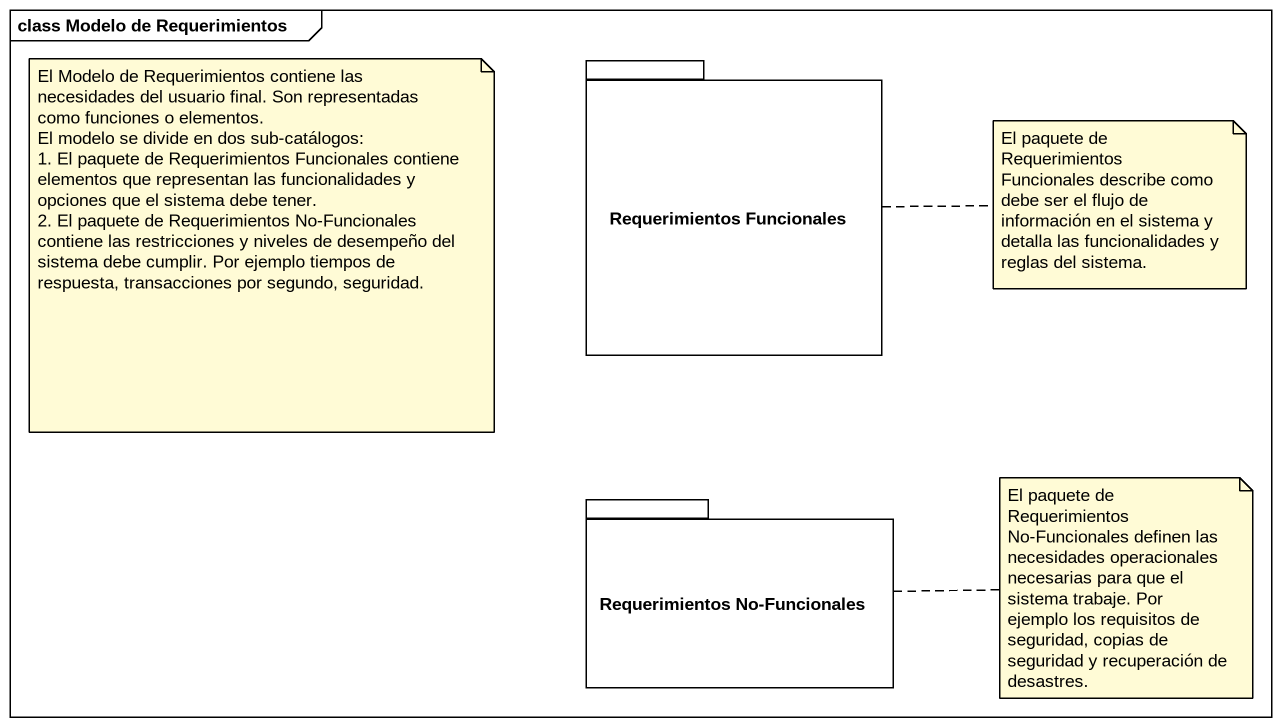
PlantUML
@startuml
mainframe class Modelo de Requerimientos
package "Requerimientos Funcionales" as Requerimientos_Funcionales {
}
package "Requerimientos No-Funcionales" as Requerimientos_No {
}
note as N1
  El Modelo de Requerimientos contiene las necesidades del usuario final. Son representadas como funciones o elementos.
  El modelo se divide en dos sub-catálogos:
  1. El paquete de Requerimientos Funcionales contiene elementos que representan las funcionalidades y opciones que el sistema debe tener.
  2. El paquete de Requerimientos No-Funcionales contiene las restricciones y niveles de desempeño del sistema debe cumplir. Por ejemplo tiempos de respuesta, transacciones por segundo, seguridad.
end note
note right of Requerimientos_Funcionales : El paquete de Requerimientos Funcionales describe como debe ser el flujo de información en el sistema y detalla las funcionalidades y reglas del sistema.
note right of Requerimientos_No : El paquete de Requerimientos No-Funcionales definen las necesidades operacionales necesarias para que el sistema trabaje. Por ejemplo los requisitos de seguridad, copias de seguridad y recuperación de desastres.
@enduml
